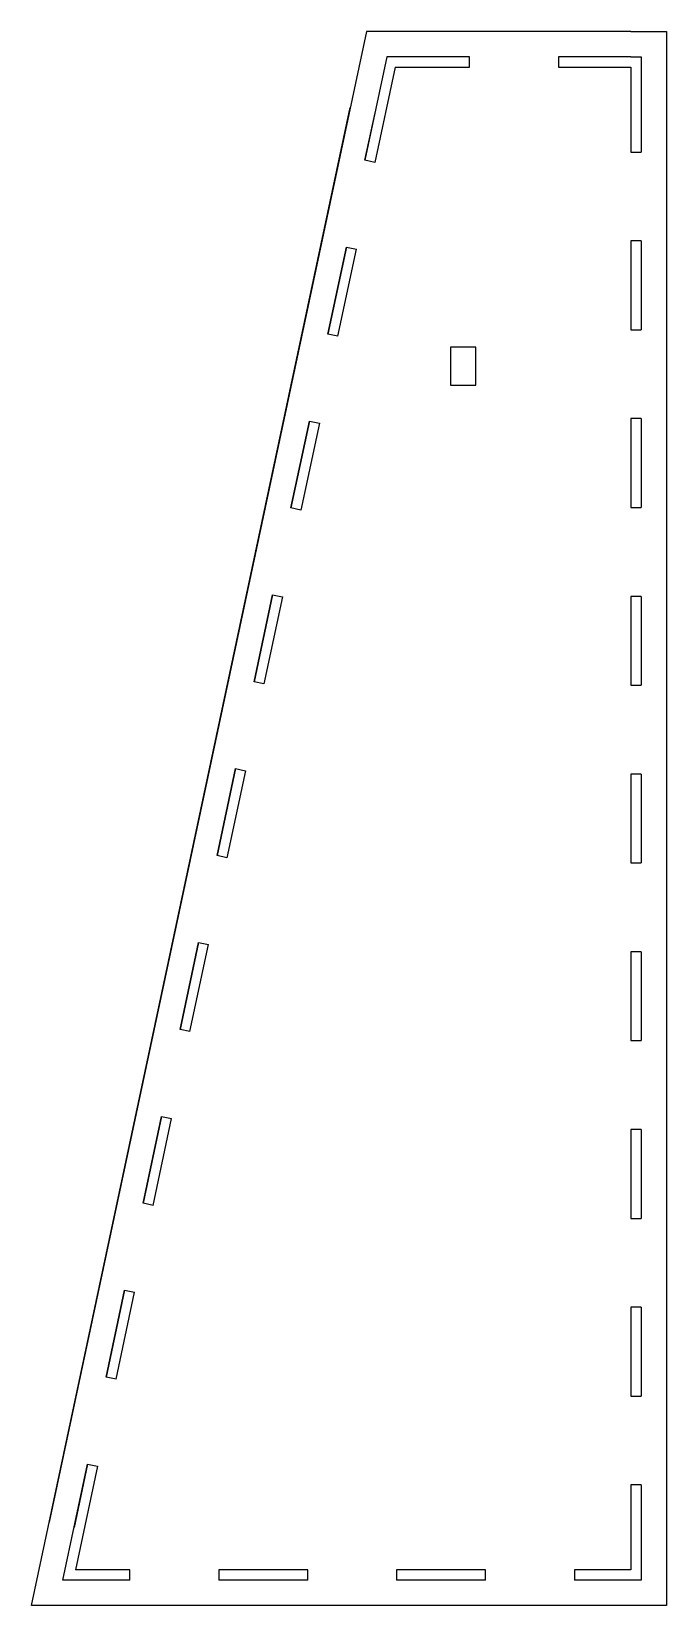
# Model space of a CAD drawing. Header units: millimetres. Extents: x 3751 to 4000, y 1485 to 2105.
import ezdxf

# ---------------------------------------------------------------- set-up
doc = ezdxf.new("R2010")
doc.units = ezdxf.units.MM
doc.layers.add('Tablero_Corte_En_MDF_4mm v1_Sketch2', color=7, linetype='Continuous')

msp = doc.modelspace()

# ---------------------------------------------------------------- linework, layer by layer
for p, q in [((3986.46, 2105.39), (3990.46, 2105.39)), ((3990.46, 2105.39), (4000.46, 2105.39)), ((3893.7, 2091.39), (3885.71, 2053.83)), ((3893.7, 2091.39), (3922.96, 2091.39)), ((3893.7, 2091.39), (3922.96, 2091.39)), ((3922.96, 2091.39), (3922.96, 2095.39)), ((3957.96, 2095.39), (3957.96, 2091.39)), ((3957.96, 2091.39), (3986.46, 2091.39)), ((3957.96, 2091.39), (3986.46, 2091.39)), ((3986.46, 2095.39), (3990.46, 2095.39)), ((3986.46, 2091.39), (3986.46, 2057.89)), ((3986.46, 2057.89), (3990.46, 2057.89)), ((3986.46, 2022.89), (3986.46, 1987.89)), ((3990.46, 2022.89), (3986.46, 2022.89)), ((3871.16, 1985.36), (3878.44, 2019.59)), ((3986.46, 1987.89), (3990.46, 1987.89)), ((3863.88, 1951.12), (3856.6, 1916.89)), ((3990.46, 1952.89), (3986.46, 1952.89)), ((3986.46, 1952.89), (3986.46, 1917.89)), ((3986.46, 1917.89), (3990.46, 1917.89)), ((3849.33, 1882.65), (3842.05, 1848.42)), ((3990.46, 1882.89), (3986.46, 1882.89)), ((3986.46, 1882.89), (3986.46, 1847.89)), ((3986.46, 1847.89), (3990.46, 1847.89)), ((3834.77, 1814.18), (3827.5, 1779.95)), ((3990.46, 1812.89), (3986.46, 1812.89)), ((3986.46, 1812.89), (3986.46, 1777.89)), ((3986.46, 1777.89), (3990.46, 1777.89)), ((3812.94, 1711.48), (3820.22, 1745.71)), ((3990.46, 1742.89), (3986.46, 1742.89)), ((3986.46, 1742.89), (3986.46, 1707.89)), ((3986.46, 1707.89), (3990.46, 1707.89)), ((3798.39, 1643.01), (3805.67, 1677.24)), ((3990.46, 1672.89), (3986.46, 1672.89)), ((3986.46, 1672.89), (3986.46, 1637.89)), ((3986.46, 1637.89), (3990.46, 1637.89)), ((3783.84, 1574.54), (3791.11, 1608.77)), ((3990.46, 1602.89), (3986.46, 1602.89)), ((3986.46, 1602.89), (3986.46, 1567.89)), ((3986.46, 1567.89), (3990.46, 1567.89)), ((3776.56, 1540.3), (3767.86, 1499.39)), ((3990.46, 1532.89), (3986.46, 1532.89)), ((3986.46, 1532.89), (3986.46, 1499.39)), ((3789.27, 1499.39), (3767.86, 1499.39)), ((3789.27, 1495.39), (3789.27, 1499.39)), ((3824.27, 1499.39), (3824.27, 1495.39)), ((3859.27, 1499.39), (3824.27, 1499.39)), ((3859.27, 1495.39), (3859.27, 1499.39)), ((3894.27, 1499.39), (3894.27, 1495.39)), ((3929.27, 1499.39), (3894.27, 1499.39)), ((3929.27, 1495.39), (3929.27, 1499.39)), ((3964.27, 1499.39), (3964.27, 1495.39)), ((3986.46, 1499.39), (3964.27, 1499.39))]:
    msp.add_line(p, q)
for points in [[(4000.46, 2105.39), (4000.46, 2057.89), (4000.46, 2022.89), (4000.46, 1485.39), (3964.27, 1485.39), (3750.57, 1485.39), (3875.98, 2075.39)], [(3986.46, 2105.39), (3957.96, 2105.39), (3922.96, 2105.39), (3882.36, 2105.39), (3757.54, 1518.19)], [(3922.96, 2095.39), (3890.46, 2095.39), (3881.8, 2054.66)], [(3986.46, 2095.39), (3957.96, 2095.39)], [(3990.46, 2095.39), (3990.46, 2057.89)], [(3881.8, 2054.66), (3885.76, 2073.31)], [(3885.71, 2053.83), (3881.8, 2054.66)], [(3990.46, 2022.89), (3990.46, 1987.89)], [(3867.25, 1986.19), (3874.52, 2020.43)], [(3874.52, 2020.43), (3867.25, 1986.19)], [(3874.52, 2020.43), (3878.44, 2019.59)], [(3871.16, 1985.36), (3867.25, 1986.19)], [(3852.69, 1917.72), (3859.97, 1951.96)], [(3859.97, 1951.96), (3852.69, 1917.72)], [(3859.97, 1951.96), (3863.88, 1951.12)], [(3990.46, 1952.89), (3990.46, 1917.89)], [(3856.6, 1916.89), (3852.69, 1917.72)], [(3838.14, 1849.25), (3845.41, 1883.49)], [(3845.41, 1883.49), (3838.14, 1849.25)], [(3845.41, 1883.49), (3849.33, 1882.65)], [(3990.46, 1882.89), (3990.46, 1847.89)], [(3842.05, 1848.42), (3838.14, 1849.25)], [(3823.58, 1780.78), (3830.86, 1815.02)], [(3830.86, 1815.02), (3823.58, 1780.78)], [(3830.86, 1815.02), (3834.77, 1814.18)], [(3990.46, 1812.89), (3990.46, 1777.89)], [(3827.5, 1779.95), (3823.58, 1780.78)], [(3809.03, 1712.31), (3816.31, 1746.55)], [(3816.31, 1746.55), (3809.03, 1712.31)], [(3816.31, 1746.55), (3820.22, 1745.71)], [(3990.46, 1742.89), (3990.46, 1707.89)], [(3812.94, 1711.48), (3809.03, 1712.31)], [(3794.48, 1643.84), (3801.75, 1678.07)], [(3801.75, 1678.07), (3794.48, 1643.84)], [(3801.75, 1678.07), (3805.67, 1677.24)], [(3990.46, 1672.89), (3990.46, 1637.89)], [(3798.39, 1643.01), (3794.48, 1643.84)], [(3779.92, 1575.37), (3787.2, 1609.6)], [(3787.2, 1609.6), (3779.92, 1575.37)], [(3787.2, 1609.6), (3791.11, 1608.77)], [(3990.46, 1602.89), (3990.46, 1567.89)], [(3783.84, 1574.54), (3779.92, 1575.37)], [(3789.27, 1495.39), (3762.92, 1495.39), (3772.65, 1541.13)], [(3772.65, 1541.13), (3767.33, 1516.11)], [(3772.65, 1541.13), (3776.56, 1540.3)], [(3990.46, 1532.89), (3990.46, 1495.39), (3964.27, 1495.39)], [(3859.27, 1495.39), (3824.27, 1495.39)], [(3929.27, 1495.39), (3894.27, 1495.39)]]:
    msp.add_lwpolyline(points)
at = {"layer": 'Tablero_Corte_En_MDF_4mm v1_Sketch2'}
msp.add_lwpolyline([(3925.46, 1981.07), (3915.46, 1981.07), (3915.46, 1966.07), (3925.46, 1966.07)], close=True, dxfattribs=at)

doc.saveas('drawing.dxf')
